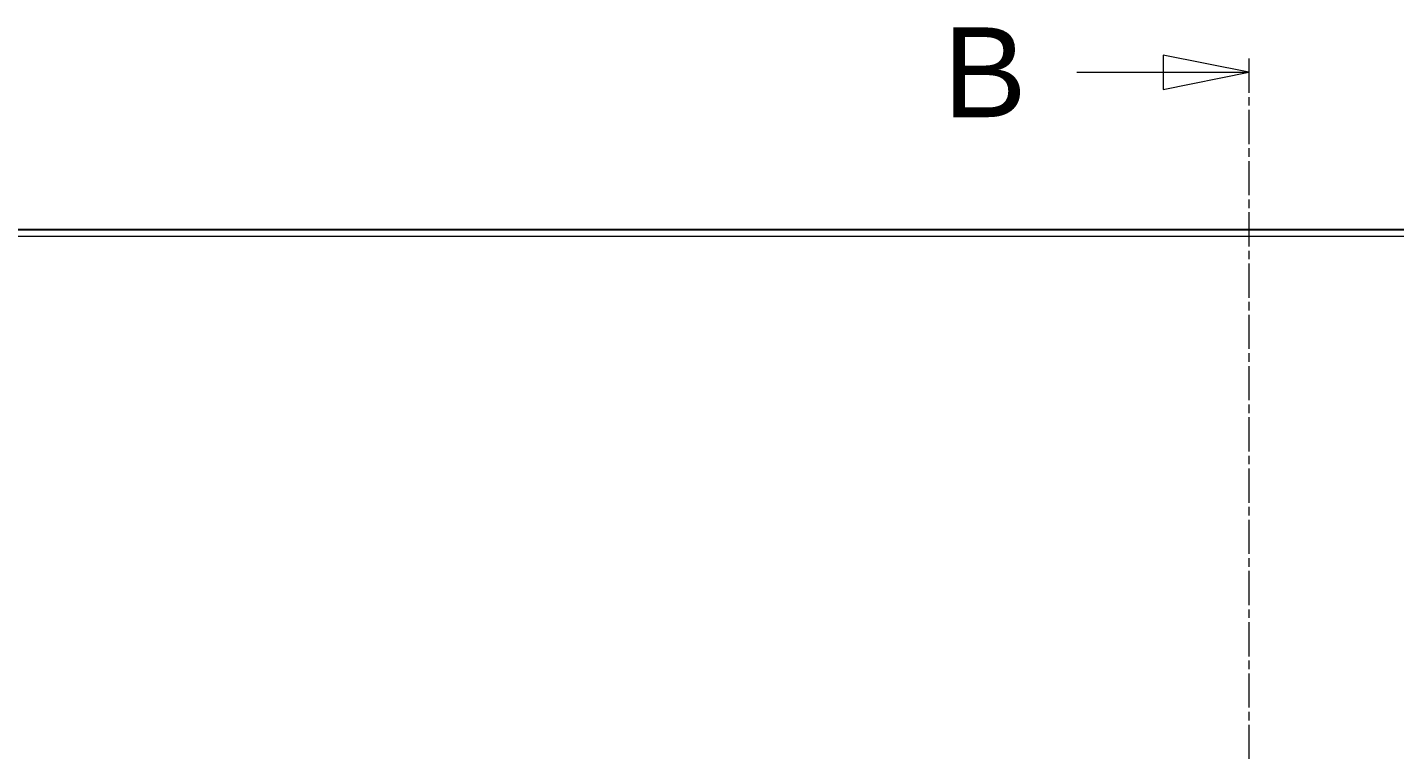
# Model space of a CAD drawing. Header units: millimetres. Extents: x 0 to 1486, y 0 to 1051.
# Drawn here: x 884.4 to 984.2, y 376.7 to 429.7 of the extents above; entities that cross this region are included whole.
import ezdxf

# ---------------------------------------------------------------- set-up
doc = ezdxf.new("R2010")
doc.units = ezdxf.units.MM
doc.header["$LTSCALE"] = 1.25
doc.linetypes.add('CHAIN', pattern=[0.3543, 0.2362, -0.0295, 0.0591, -0.0295])
doc.linetypes.add('LONG_DASH_DOTTED', pattern=[0.3001, 0.2362, -0.0295, 0.0049, -0.0295])
for name, color, linetype, lineweight, true_color in [('Schnittansichtslinien(DIN)', 7, 'LONG_DASH_DOTTED', 9, 0x262659), ('Sichtbare Kanten(DIN)', 7, 'Continuous', 25, 0x262659), ('Sichtbare tangentiale Kanten(DIN)', 7, 'Continuous', 15, 0x1a1a3e)]:
    doc.layers.add(name, color=color, linetype=linetype, lineweight=lineweight, true_color=true_color)
doc.styles.add('Aktuell-DINGroßer Text', font='arial.ttf')

# ---------------------------------------------------------------- blocks, each defined once
blk = doc.blocks.new('2DTransSchnitt0')
at = {"layer": 'Schnittansichtslinien(DIN)', "linetype": 'Continuous'}
for p, q in [((778.87, 341.152), (773.87, 342.152)), ((773.87, 342.152), (773.87, 340.152)), ((768.839, 341.152), (773.87, 341.152)), ((773.87, 341.152), (778.87, 341.152)), ((773.87, 340.152), (778.87, 341.152))]:
    blk.add_line(p, q, dxfattribs=at)
at = {"layer": 'Schnittansichtslinien(DIN)', "linetype": 'CHAIN', "ltscale": 6.761361}
blk.add_line((778.87, 341.95), (778.87, 96.008), dxfattribs=at)
at = {"layer": 'Schnittansichtslinien(DIN)', "linetype": 'Continuous', "lineweight": 20}
blk.add_line((778.87, 341.95), (778.87, 340.355), dxfattribs=at)
at = {"layer": 'Schnittansichtslinien(DIN)', "linetype": 'Continuous', "flags": 128}
blk.add_lwpolyline([(773.87, 340.152), (778.87, 341.152), (773.87, 342.152), (773.87, 340.152)], dxfattribs=at)
at = {"layer": 'Schnittansichtslinien(DIN)'}
blk.add_solid([(773.87, 340.152), (778.87, 341.152), (773.87, 342.152), (773.87, 340.152)], dxfattribs=at)
at = {"layer": 'Schnittansichtslinien(DIN)', "insert": (761.008, 338.527), "char_height": 5.25, "attachment_point": 7, "style": 'Aktuell-DINGroßer Text'}
blk.add_mtext('B', dxfattribs=at)

msp = doc.modelspace()

# ---------------------------------------------------------------- linework, layer by layer
at = {"layer": 'Sichtbare Kanten(DIN)'}
msp.add_line((208.7485, 414.9489), (1080.7485, 414.9489), dxfattribs=at)
at = {"layer": 'Sichtbare tangentiale Kanten(DIN)'}
msp.add_line((1080.7485, 414.4489), (208.7485, 414.4489), dxfattribs=at)

# ---------------------------------------------------------------- block references
at = {"layer": 'Schnittansichtslinien(DIN)', "xscale": 1.25, "yscale": 1.25, "zscale": 1.25}
msp.add_blockref('2DTransSchnitt0', (0, 0), dxfattribs=at)

doc.saveas('drawing.dxf')
